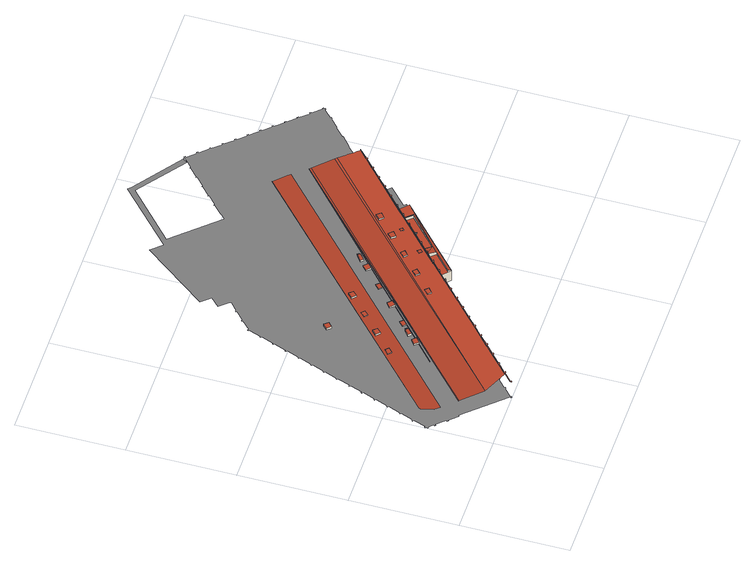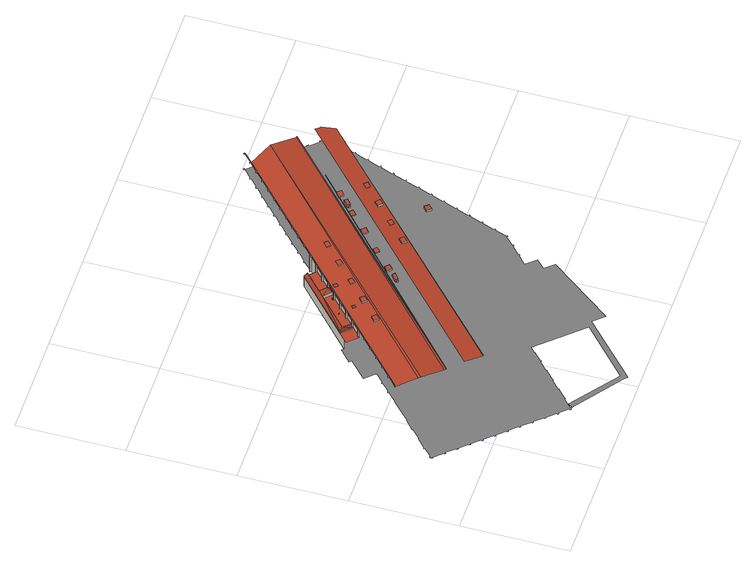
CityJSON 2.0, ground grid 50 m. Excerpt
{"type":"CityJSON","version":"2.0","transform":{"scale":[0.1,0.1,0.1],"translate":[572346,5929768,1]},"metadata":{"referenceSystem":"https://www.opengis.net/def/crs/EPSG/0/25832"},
"CityObjects":{
"building1":{"type":"Building","attributes":{"Grundfläche 2D":"14408.386619","Grundhöhe NN":"1.599"},"children":["building1-1","building1-2","building1-3","building1-4","building1-5","building1-6","building1-7","building1-8","building1-9","building1-10","building1-11","building1-12","building1-13","building1-14","building1-15","building1-16","building1-17","building1-18","building1-19","building1-20","building1-21","building1-22","building1-23"],"geometry":[{"type":"MultiSurface","lod":"3","boundaries":[[[0,1,2,3,4,5,6,7,8]],[[4,9,5]],[[10,11,12]],[[13,14,10,15]],[[16,17,13,18,19]],[[9,20,5]],[[17,14,13]],[[21,22,23,24]],[[25,22,21,26]],[[22,27,28,23]],[[29,27,22,25]],[[29,30,31,32,33,27]],[[32,34,35,36]],[[37,34,32,31]],[[34,38,39,35]],[[40,38,34,37]],[[41,16,19]],[[38,42,43,39]],[[44,42,38,40]],[[42,45,46,43]],[[44,47,45,42]],[[48,49,50,51,52,53,54,55,56,57,58,59,60,61,62,63,64,65,66,67,68,69,70,71,72,73,74,75,76,77,78,79,80,81,82,83,84,85,86,87,88,89,90,91,92,93,94,95,96,97,98,99,100,101,102,24,23,28,103,36,35,39,43,46,104,105,106,107,108,109,110,111,112,113,114,115,116,117,118,119,120,121,122,123,124,125,126,127,128,129,130,131,132,133,134,135,136,137,138,139,140,141,142,143,144,145,146,147,148,149,150,151,152,153,154,155,156,157,158,159,160,161,162,163]],[[164,45,165,166]],[[45,164,104,46]],[[45,47,165]],[[164,167,105,104]],[[168,169,165,47,170,171]],[[169,168,172,173]],[[167,164,166,174]],[[167,175,106,105]],[[175,167,174,176]],[[175,177,107,106]],[[178,179,180,181,182,183,184,185,186,187,188,189,190,191,192,193,194,195,196,197,198,199,200,201,202,203,204,205,206,207,208,209,210,211,212,213,214,215,216,217,218,219,220,221,220,222,223,224,225,226,227,228,229,230,231,232,233,234,235,236,237,238,239,240,241,242,243,244,245,246,247,248,249,250,251,252,253,254,255,256,257,258,259,260,261,262,263,264,265,266,267,268,269,270,271,272,273,274,275,276,277,278,279,280,281,282,170,47,44,40,37,31,30,29,25,26,283,284,285,286,287,288,289,290,291,292,293,294,295,296,297,298,299,300,301,302,303,304,305,306,307,308,309,310,311,312,313,314,315,316,317,318,319,320,321,322,323,324,325,326,327,328,329,330,331,332,333,334,335,336,337,338,339,340,341,342,343,344,345,346,347,348,349,350,351,352,353,354,355,356,357,358,359,360,361,362,363,364,365,366,367,368,369,370,371,372,373,374,375,376,377,378,379,380,381,382,383,384,385,386,387,388,389,390,391,392,393,394,395,396,397,398,399,400,401,402,403,404,405,406,407,408,409,410,411,412,413,414,415,416,417,418,419,420,421,422,423,424,425,426,427,428,429,430,431,432,433,434,435,436,437,438,439,440,441,442,443,444,445],[446,447,448,449,450,451,452,453,454,455,456,457,458,459,460,461,462,463,464,465,466,467,468,469,470,471,472,473,474,475,476,477,478,479,480],[481,482,483,478]],[[177,175,176,484]],[[484,176,174,166,165,169,485,486,487,488,489]],[[490,177,484,489]],[[177,490,108,107]],[[491,485,169,173]],[[490,492,109,108]],[[488,492,490,489]],[[492,493,110,109]],[[493,492,488,487]],[[493,494,111,110]],[[495,496,494,493,487,486]],[[494,497,112,111]],[[496,498,497,494]],[[496,499,498]],[[172,500,501,491,173]],[[491,495,486,485]],[[501,496,495,491]],[[497,502,113,112]],[[503,504,502,497,498,499]],[[499,496,501]],[[499,501,505,503]],[[502,506,114,113]],[[506,502,504,507]],[[506,508,115,114]],[[508,506,507,509]],[[510,508,509,511]],[[508,510,116,115]],[[512,509,508,509,513]],[[510,514,117,116]],[[514,510,511,515]],[[162,516,517]],[[514,518,118,117]],[[518,514,515,519]],[[518,520,119,118]],[[520,518,519,521]],[[522,520,521,523]],[[520,522,120,119]],[[524,525,526,527,528,529,530,531,532,533,534,535,536,537,538,539,540,541,542,543,544,545,546,547,41,19,548,549,550,551,552,553,554,555,556,557,558,559,517,516,560,561,562,563]],[[500,172,168,564]],[[522,565,121,120]],[[565,522,523,566]],[[516,162,561,560]],[[565,567,568,123,122,121]],[[569,568,567,565,566,570]],[[168,171,571,572,573,574,575,576,577,578,579,580,581,582,583,584,585,569,570,566,523,521,519,515,511,509,507,504,503,505,586,587,588,564]],[[586,505,501,589]],[[568,590,124,123]],[[590,568,569,585]],[[591,590,585,584]],[[590,591,125,124]],[[171,170,282,592,571]],[[591,593,594,127,126,125]],[[589,501,500]],[[582,594,593,591,584,583]],[[594,595,128,127]],[[595,594,582,581]],[[595,596,129,128]],[[597,588,587,598,599]],[[596,595,581,580]],[[579,600,596,580]],[[596,600,130,129]],[[587,586,589,598]],[[599,598,589,597]],[[561,162,563,562]],[[597,500,564,588]],[[600,601,131,130]],[[597,589,500]],[[601,600,579,578]],[[601,602,603,133,132,131]],[[576,603,602,601,578,577]],[[603,604,134,133]],[[604,603,576,575]],[[162,524,563]],[[605,604,575,574]],[[604,605,135,134]]],"semantics":{"surfaces":[{"type":"RoofSurface"},{"type":"WallSurface"},{"type":"GroundSurface"}],"values":[0,0,0,0,0,0,0,1,1,1,1,1,1,1,1,1,0,1,1,1,1,0,1,1,1,1,1,1,1,1,1,1,2,1,0,1,1,1,1,1,1,1,1,1,1,1,0,0,1,0,1,1,0,1,1,1,1,1,1,1,1,1,1,1,1,1,1,1,1,1,0,1,1,1,1,1,1,0,1,1,1,1,1,1,1,0,1,1,1,1,1,1,1,1,1,0,1,1,1,0,1,1,1,1,1,1,1,1]}}]},
"building1-1":{"type":"BuildingInstallation","parents":["building1"],"geometry":[{"type":"MultiSurface","lod":"3","boundaries":[[[606,607,608,609]],[[610,611,607,606]],[[608,607,611,612]],[[612,613,609,608]],[[606,609,613,610]]],"semantics":{"surfaces":[{"type":"RoofSurface"},{"type":"WallSurface"}],"values":[0,1,1,1,1]}}]},
"building1-2":{"type":"BuildingInstallation","parents":["building1"],"geometry":[{"type":"MultiSurface","lod":"3","boundaries":[[[614,615,616,617]],[[618,619,615,614,620]],[[619,621,616,615]],[[621,622,623,617,616]],[[623,620,614,617]]],"semantics":{"surfaces":[{"type":"RoofSurface"},{"type":"WallSurface"}],"values":[0,1,1,1,1]}}]},
"building1-3":{"type":"BuildingInstallation","parents":["building1"],"geometry":[{"type":"MultiSurface","lod":"3","boundaries":[[[624,625,626,627,628,629,630]],[[631,632,625,624]],[[633,634,635,636,637,628,627,626,625,632]],[[637,638,629,628]],[[638,639,631,624,630,629]]],"semantics":{"surfaces":[{"type":"RoofSurface"},{"type":"WallSurface"}],"values":[0,1,1,1,1]}}]},
"building1-4":{"type":"BuildingInstallation","parents":["building1"],"geometry":[{"type":"MultiSurface","lod":"3","boundaries":[[[640,641,642,643]],[[641,640,644,645]],[[645,646,642,641]],[[647,643,642,646]],[[647,644,640,643]]],"semantics":{"surfaces":[{"type":"RoofSurface"},{"type":"WallSurface"}],"values":[0,1,1,1,1]}}]},
"building1-5":{"type":"BuildingInstallation","parents":["building1"],"geometry":[{"type":"MultiSurface","lod":"3","boundaries":[[[648,649,635,634]],[[633,650,648,634]],[[649,648,650,651]],[[651,636,635,649]]],"semantics":{"surfaces":[{"type":"RoofSurface"},{"type":"WallSurface"}],"values":[0,1,1,1]}}]},
"building1-6":{"type":"BuildingInstallation","parents":["building1"],"geometry":[{"type":"MultiSurface","lod":"3","boundaries":[[[652,653,654,655]],[[656,657,655,654]],[[652,655,657,658]],[[658,659,653,652]],[[654,653,659,656]]],"semantics":{"surfaces":[{"type":"RoofSurface"},{"type":"WallSurface"}],"values":[0,1,1,1,1]}}]},
"building1-7":{"type":"BuildingInstallation","parents":["building1"],"geometry":[{"type":"MultiSurface","lod":"3","boundaries":[[[660,661,662,663]],[[664,665,660,663]],[[666,661,660,665,667]],[[666,668,662,661]],[[664,663,662,668,669]]],"semantics":{"surfaces":[{"type":"RoofSurface"},{"type":"WallSurface"}],"values":[0,1,1,1,1]}}]},
"building1-8":{"type":"BuildingInstallation","parents":["building1"],"geometry":[{"type":"MultiSurface","lod":"3","boundaries":[[[670,671,672,673]],[[671,670,674,675]],[[675,676,672,671]],[[673,672,676,677]],[[677,674,670,673]]],"semantics":{"surfaces":[{"type":"RoofSurface"},{"type":"WallSurface"}],"values":[0,1,1,1,1]}}]},
"building1-9":{"type":"BuildingInstallation","parents":["building1"],"geometry":[{"type":"MultiSurface","lod":"3","boundaries":[[[678,679,680,681]],[[682,683,678,681]],[[684,679,678,683,685]],[[684,686,680,679]],[[687,682,681,680,686]]],"semantics":{"surfaces":[{"type":"RoofSurface"},{"type":"WallSurface"}],"values":[0,1,1,1,1]}}]},
"building1-10":{"type":"BuildingInstallation","parents":["building1"],"geometry":[{"type":"MultiSurface","lod":"3","boundaries":[[[688,689,690,691,692]],[[689,688,693,694]],[[694,695,690,689]],[[691,690,695,696]],[[696,697,692,691]],[[697,693,688,692]]],"semantics":{"surfaces":[{"type":"RoofSurface"},{"type":"WallSurface"}],"values":[0,1,1,1,1,1]}}]},
"building1-11":{"type":"BuildingInstallation","parents":["building1"],"geometry":[{"type":"MultiSurface","lod":"3","boundaries":[[[698,699,700,701]],[[701,700,702,703]],[[698,701,703,704]],[[699,698,704,705]],[[700,699,705,702]]],"semantics":{"surfaces":[{"type":"RoofSurface"},{"type":"WallSurface"}],"values":[0,1,1,1,1]}}]},
"building1-12":{"type":"BuildingInstallation","parents":["building1"],"geometry":[{"type":"MultiSurface","lod":"3","boundaries":[[[706,707,708,709]],[[710,711,709,708]],[[706,709,711,712]],[[712,713,707,706]],[[708,707,713,710]]],"semantics":{"surfaces":[{"type":"RoofSurface"},{"type":"WallSurface"}],"values":[0,1,1,1,1]}}]},
"building1-13":{"type":"BuildingInstallation","parents":["building1"],"geometry":[{"type":"MultiSurface","lod":"3","boundaries":[[[714,715,716,717]],[[717,716,718,719]],[[714,717,719,720]],[[715,714,720,721]],[[716,715,721,718]]],"semantics":{"surfaces":[{"type":"RoofSurface"},{"type":"WallSurface"}],"values":[0,1,1,1,1]}}]},
"building1-14":{"type":"BuildingInstallation","parents":["building1"],"geometry":[{"type":"MultiSurface","lod":"3","boundaries":[[[722,723,724,725]],[[725,724,726,727]],[[727,728,722,725]],[[723,722,728,729]],[[729,726,724,723]]],"semantics":{"surfaces":[{"type":"RoofSurface"},{"type":"WallSurface"}],"values":[0,1,1,1,1]}}]},
"building1-15":{"type":"BuildingInstallation","parents":["building1"],"geometry":[{"type":"MultiSurface","lod":"3","boundaries":[[[730,731,732,733,734,735]],[[736,737,731,730]],[[732,738,739,733]],[[739,740,734,733]],[[735,734,740,741]],[[741,736,730,735]]],"semantics":{"surfaces":[{"type":"RoofSurface"},{"type":"WallSurface"}],"values":[0,1,1,1,1,1]}}]},
"building1-16":{"type":"BuildingInstallation","parents":["building1"],"geometry":[{"type":"MultiSurface","lod":"3","boundaries":[[[742,732,731,743]],[[737,744,743,731]],[[742,743,744,745]],[[745,738,732,742]]],"semantics":{"surfaces":[{"type":"RoofSurface"},{"type":"WallSurface"}],"values":[0,1,1,1]}}]},
"building1-17":{"type":"BuildingInstallation","parents":["building1"],"geometry":[{"type":"MultiSurface","lod":"3","boundaries":[[[746,747,748,749]],[[749,748,750,751]],[[746,749,751,752]],[[747,746,752,753]],[[748,747,753,750]]],"semantics":{"surfaces":[{"type":"RoofSurface"},{"type":"WallSurface"}],"values":[0,1,1,1,1]}}]},
"building1-18":{"type":"BuildingInstallation","parents":["building1"],"geometry":[{"type":"MultiSurface","lod":"3","boundaries":[[[754,755,756,757]],[[757,756,758,759]],[[754,757,759,760]],[[755,754,760,761]],[[756,755,761,758]]],"semantics":{"surfaces":[{"type":"RoofSurface"},{"type":"WallSurface"}],"values":[0,1,1,1,1]}}]},
"building1-19":{"type":"BuildingInstallation","parents":["building1"],"geometry":[{"type":"MultiSurface","lod":"3","boundaries":[[[762,763,764,765]],[[766,767,763,762]],[[768,766,762,765]],[[767,769,764,763]],[[769,768,765,764]]],"semantics":{"surfaces":[{"type":"RoofSurface"},{"type":"WallSurface"}],"values":[0,1,1,1,1]}}]},
"building1-20":{"type":"BuildingInstallation","parents":["building1"],"geometry":[{"type":"MultiSurface","lod":"3","boundaries":[[[770,771,772,773]],[[773,772,774,775]],[[770,773,775,776]],[[771,770,776,777]],[[772,771,777,774]]],"semantics":{"surfaces":[{"type":"RoofSurface"},{"type":"WallSurface"}],"values":[0,1,1,1,1]}}]},
"building1-21":{"type":"BuildingInstallation","parents":["building1"],"geometry":[{"type":"MultiSurface","lod":"3","boundaries":[[[778,779,780,781]],[[781,780,782,783]],[[778,781,783,784]],[[779,778,784,785]],[[780,779,785,782]]],"semantics":{"surfaces":[{"type":"RoofSurface"},{"type":"WallSurface"}],"values":[0,1,1,1,1]}}]},
"building1-22":{"type":"BuildingInstallation","parents":["building1"],"geometry":[{"type":"MultiSurface","lod":"3","boundaries":[[[786,787,788,789]],[[790,791,786]],[[789,790,786]],[[789,788,792,790]],[[787,786,791,793]],[[788,787,793,792]]],"semantics":{"surfaces":[{"type":"RoofSurface"},{"type":"WallSurface"}],"values":[0,1,1,1,1,1]}}]},
"building1-23":{"type":"BuildingInstallation","parents":["building1"],"geometry":[{"type":"MultiSurface","lod":"3","boundaries":[[[794,795,796,797]],[[797,796,798,799]],[[794,797,799,800]],[[795,794,800,801]],[[796,795,801,798]]],"semantics":{"surfaces":[{"type":"RoofSurface"},{"type":"WallSurface"}],"values":[0,1,1,1,1]}}]}
},
"vertices":[
[37,274,102],[53,255,103],[1163,1266,103],[1152,1278,103],[1104,1331,99],[25,343,99],[25,342,99],[22,334,99],[35,277,102],[1103,1332,99],[1220,1204,98],[297,376,100],[296,375,100],[118,190,97],[1221,1203,98],[115,193,99],[1302,1114,103],[1229,1194,97],[119,189,97],[201,99,103],[1102,1333,99],[765,452,99],[765,453,99],[765,453,106],[765,452,106],[765,453,6],[765,452,6],[768,449,99],[768,449,106],[768,449,6],[769,449,6],[773,453,6],[773,453,99],[769,449,99],[769,457,99],[769,457,106],[773,453,106],[769,457,6],[809,493,99],[809,493,106],[809,493,6],[1311,1105,103],[813,489,99],[813,489,106],[813,489,6],[817,493,99],[817,493,106],[817,493,6],[282,10,106],[279,7,106],[279,6,106],[282,3,106],[286,6,106],[287,7,106],[283,11,106],[323,47,106],[326,44,106],[331,48,106],[327,52,106],[367,88,106],[370,84,106],[375,89,106],[371,92,106],[372,93,106],[411,128,106],[415,124,106],[415,125,106],[419,129,106],[416,132,106],[456,169,106],[459,165,106],[463,169,106],[464,169,106],[463,170,106],[460,173,106],[500,209,106],[503,205,106],[503,206,106],[508,210,106],[504,213,106],[504,214,106],[544,250,106],[547,246,106],[552,250,106],[548,254,106],[588,290,106],[591,287,106],[596,291,106],[592,294,106],[632,331,106],[636,327,106],[641,332,106],[640,332,106],[637,335,106],[677,371,106],[680,368,106],[685,372,106],[684,372,106],[681,376,106],[721,412,106],[724,408,106],[729,413,106],[725,416,106],[769,449,106],[814,497,106],[854,534,106],[857,530,106],[862,534,106],[858,538,106],[898,574,106],[901,570,106],[906,575,106],[902,578,106],[942,615,106],[946,611,106],[950,615,106],[947,619,106],[987,655,106],[990,651,106],[994,655,106],[991,659,106],[1031,696,106],[1031,695,106],[1034,692,106],[1039,696,106],[1035,700,106],[1073,734,106],[1075,736,106],[1078,732,106],[1083,736,106],[1080,740,106],[1119,776,106],[1122,773,106],[1123,773,106],[1127,777,106],[1124,780,106],[1127,784,106],[1160,813,106],[1163,817,106],[1164,817,106],[1167,813,106],[1172,817,106],[1168,821,106],[1208,857,106],[1211,854,106],[1216,858,106],[1212,862,106],[1252,898,106],[1256,894,106],[1260,898,106],[1257,902,106],[1256,902,106],[1296,938,106],[1300,935,106],[1304,939,106],[1301,943,106],[1341,979,106],[1344,975,106],[1348,979,106],[1349,979,106],[1345,983,106],[1387,1022,106],[1386,1023,106],[281,12,106],[814,497,99],[817,493,66],[814,497,66],[854,534,99],[857,452,66],[847,463,66],[858,451,6],[858,451,66],[857,452,70],[847,463,82],[854,534,66],[857,530,99],[857,530,66],[862,534,99],[977,1922,6],[979,1923,6],[1198,1760,6],[1200,1762,6],[1201,1762,6],[1204,1759,6],[1205,1759,6],[1209,1762,6],[1213,1757,6],[1209,1754,6],[1245,1714,6],[1246,1714,6],[1249,1718,6],[1254,1713,6],[1253,1713,6],[1250,1710,6],[1286,1670,6],[1290,1673,6],[1292,1671,6],[1294,1669,6],[1290,1665,6],[1326,1625,6],[1327,1626,6],[1330,1629,6],[1334,1625,6],[1335,1625,6],[1334,1624,6],[1331,1621,6],[1367,1581,6],[1371,1585,6],[1375,1580,6],[1371,1577,6],[1407,1537,6],[1411,1541,6],[1411,1540,6],[1415,1536,6],[1411,1533,6],[1432,1510,6],[1448,1493,6],[1452,1496,6],[1456,1492,6],[1452,1489,6],[1488,1449,6],[1488,1448,6],[1492,1452,6],[1496,1448,6],[1493,1444,6],[1529,1404,6],[1532,1408,6],[1537,1403,6],[1533,1400,6],[1569,1360,6],[1573,1364,6],[1577,1359,6],[1574,1356,6],[1609,1316,6],[1610,1316,6],[1613,1320,6],[1618,1315,6],[1614,1312,6],[1651,1272,6],[1654,1276,6],[1658,1272,6],[1658,1271,6],[1655,1268,6],[1655,1266,6],[1658,1263,6],[1654,1259,6],[1650,1262,6],[1650,1263,6],[1610,1226,6],[1611,1224,6],[1614,1222,6],[1609,1218,6],[1607,1220,6],[1566,1182,6],[1564,1184,6],[1521,1144,6],[1523,1143,6],[1521,1141,6],[1477,1101,6],[1476,1103,6],[1431,1061,6],[1432,1060,6],[1388,1020,6],[1387,1022,6],[1345,983,6],[1349,979,6],[1348,979,6],[1344,975,6],[1341,979,6],[1301,943,6],[1304,939,6],[1300,935,6],[1296,938,6],[1256,902,6],[1257,902,6],[1260,898,6],[1258,897,6],[1298,856,6],[1299,854,6],[1215,777,6],[1225,766,6],[1168,714,6],[1158,724,6],[725,416,6],[729,413,6],[724,408,6],[721,412,6],[681,376,6],[684,372,6],[685,372,6],[680,368,6],[677,371,6],[637,335,6],[640,332,6],[641,332,6],[636,327,6],[632,331,6],[592,294,6],[596,291,6],[591,287,6],[588,290,6],[548,254,6],[552,250,6],[547,246,6],[544,250,6],[504,214,6],[504,213,6],[508,210,6],[503,206,6],[503,205,6],[500,209,6],[460,173,6],[463,170,6],[464,169,6],[463,169,6],[459,165,6],[456,169,6],[416,132,6],[419,129,6],[415,125,6],[415,124,6],[411,128,6],[372,93,6],[371,92,6],[375,89,6],[370,84,6],[367,88,6],[327,52,6],[331,48,6],[326,44,6],[323,47,6],[283,11,6],[287,7,6],[286,6,6],[282,3,6],[279,6,6],[279,7,6],[282,10,6],[119,189,6],[118,190,6],[115,193,6],[111,190,6],[110,189,6],[75,227,6],[72,225,6],[68,229,6],[68,230,6],[72,233,6],[35,273,6],[31,269,6],[27,274,6],[31,277,6],[31,278,6],[13,297,6],[9,294,6],[5,298,6],[8,301,6],[9,302,6],[3,308,6],[8,312,6],[11,310,6],[30,366,6],[25,371,6],[30,376,6],[33,373,6],[54,430,6],[49,435,6],[53,440,6],[56,437,6],[76,494,6],[74,496,6],[72,499,6],[76,504,6],[79,501,6],[99,558,6],[94,563,6],[98,568,6],[98,567,6],[101,565,6],[122,622,6],[120,625,6],[117,628,6],[121,632,6],[124,629,6],[144,686,6],[142,689,6],[140,692,6],[144,695,6],[147,692,6],[167,750,6],[162,755,6],[167,760,6],[169,757,6],[189,813,6],[190,814,6],[188,817,6],[185,819,6],[189,824,6],[190,823,6],[192,821,6],[213,878,6],[208,883,6],[212,887,6],[215,885,6],[235,942,6],[231,947,6],[235,951,6],[238,948,6],[258,1006,6],[255,1009,6],[253,1011,6],[257,1016,6],[257,1015,6],[260,1013,6],[281,1070,6],[276,1075,6],[280,1080,6],[283,1077,6],[304,1134,6],[299,1140,6],[303,1144,6],[306,1141,6],[326,1198,6],[325,1199,6],[323,1202,6],[327,1206,6],[331,1202,6],[370,1239,6],[367,1243,6],[371,1247,6],[372,1247,6],[375,1243,6],[415,1280,6],[411,1283,6],[411,1284,6],[416,1288,6],[419,1284,6],[459,1320,6],[456,1324,6],[457,1325,6],[419,1368,6],[460,1406,6],[421,1449,6],[649,1745,6],[695,1695,6],[961,1940,6],[731,1693,6],[915,1493,6],[935,1511,6],[933,1513,6],[935,1515,6],[977,1553,6],[975,1556,6],[980,1560,6],[980,1559,6],[983,1555,6],[984,1555,6],[1023,1592,6],[1024,1592,6],[1019,1596,6],[1019,1597,6],[1024,1600,6],[1026,1598,6],[1066,1634,6],[1064,1636,6],[1066,1638,6],[1068,1640,6],[1072,1636,6],[1112,1673,6],[1110,1676,6],[1108,1678,6],[1112,1681,6],[1114,1679,6],[1154,1716,6],[1152,1718,6],[1154,1719,6],[1156,1722,6],[1160,1717,6],[1184,1739,6],[961,1905,6],[731,1694,6],[1200,1754,6],[1197,1758,6],[1196,1757,6],[862,534,66],[933,541,66],[904,573,66],[901,570,66],[898,574,66],[858,538,66],[858,538,99],[933,541,82],[898,574,99],[901,570,99],[906,575,99],[904,573,87],[906,575,87],[902,578,99],[902,578,87],[926,600,87],[1126,698,70],[959,565,82],[942,615,99],[926,600,66],[942,615,66],[959,565,66],[946,611,99],[946,611,66],[950,615,99],[950,615,66],[947,619,99],[947,619,66],[950,615,6],[950,615,7],[987,655,99],[987,655,66],[849,532,99],[848,531,99],[990,651,99],[990,651,66],[994,655,99],[994,655,66],[991,659,99],[991,659,66],[1039,706,99],[1044,710,99],[1093,756,99],[1118,778,99],[1152,809,99],[1175,830,99],[1215,866,99],[1219,870,99],[1302,946,99],[1306,950,99],[1345,986,99],[1350,990,99],[1386,1023,99],[1377,1033,100],[1376,1034,100],[1369,1042,100],[1368,1042,100],[1358,1054,101],[1357,1054,101],[1353,1058,101],[1351,1061,101],[1347,1065,101],[1344,1068,102],[1342,1070,102],[321,48,99],[325,53,99],[365,89,99],[407,128,99],[451,167,99],[456,172,99],[494,207,99],[499,212,99],[543,252,99],[625,327,99],[669,367,99],[673,371,99],[945,620,99],[990,661,99],[1002,672,99],[1034,701,99],[1126,698,66],[1031,696,99],[1031,696,66],[1031,695,99],[1034,692,99],[1034,692,66],[1031,695,66],[1158,724,66],[1172,737,66],[1127,784,66],[1124,780,66],[1127,777,66],[1123,773,66],[1122,773,66],[1119,776,66],[1080,740,66],[1083,736,66],[1078,732,66],[1075,736,66],[1073,734,66],[1035,700,66],[1039,696,66],[1106,699,66],[1077,730,66],[1088,739,66],[1106,699,82],[1039,696,99],[1035,700,99],[1158,724,43],[1073,734,99],[1075,736,99],[1078,732,99],[1083,736,99],[1088,739,71],[1077,730,82],[1079,731,80],[1080,740,99],[1119,776,99],[1122,773,99],[1123,773,99],[1127,777,99],[1124,780,99],
[305,582,102],[283,563,102],[297,547,102],[319,567,102],[305,582,100],[283,563,100],[297,547,101],[319,567,101],
[406,471,108],[390,489,108],[367,470,108],[383,452,108],[399,478,100],[390,489,101],[406,471,99],[367,470,101],[379,457,100],[383,452,99],
[421,497,111],[445,519,111],[444,521,111],[438,527,111],[434,531,111],[410,509,111],[420,498,111],[421,497,100],[445,519,100],[444,521,100],[444,521,110],[438,527,110],[438,527,100],[434,531,101],[410,509,101],[420,498,100],
[408,646,110],[391,664,110],[371,645,110],[388,627,110],[408,646,101],[391,664,100],[371,645,100],[388,627,101],
[451,527,106],[445,533,106],[451,527,100],[445,533,100],
[361,874,113],[340,856,113],[356,838,113],[377,856,113],[356,838,103],[377,856,103],[361,874,102],[340,856,102],
[492,554,103],[479,569,103],[458,550,103],[471,535,103],[471,535,100],[492,554,100],[479,569,101],[484,563,100],[458,550,101],[464,543,100],
[496,729,103],[482,743,103],[462,724,103],[475,710,103],[496,729,101],[482,743,100],[462,724,100],[475,710,101],
[582,633,108],[565,651,108],[544,633,108],[562,614,108],[562,614,99],[582,633,99],[565,651,101],[569,647,101],[544,633,101],[549,628,100],
[585,808,109],[568,826,109],[548,807,109],[564,789,109],[574,798,109],[585,808,101],[568,826,100],[548,807,100],[564,789,101],[574,798,101],
[665,501,107],[678,486,106],[700,505,106],[686,520,106],[700,505,102],[686,520,103],[665,501,103],[678,486,102],
[655,731,102],[634,712,102],[648,697,102],[669,716,102],[648,697,99],[669,716,99],[655,731,101],[634,712,101],
[774,601,108],[753,582,108],[767,566,108],[789,586,108],[767,566,102],[789,586,102],[774,601,103],[753,582,103],
[721,794,108],[738,776,108],[759,795,108],[742,813,108],[759,795,99],[742,813,101],[721,794,101],[738,776,99],
[800,844,111],[798,845,111],[792,852,111],[790,854,111],[764,832,111],[774,821,111],[800,844,100],[798,845,100],[792,852,100],[790,854,101],[764,832,101],[774,821,100],
[799,858,106],[805,851,106],[805,851,100],[799,858,100],
[862,682,108],[842,663,108],[856,648,108],[876,667,108],[856,648,102],[876,667,102],[862,682,103],[842,663,103],
[886,606,102],[897,594,101],[910,606,101],[898,618,102],[910,606,100],[898,618,100],[886,606,100],[897,594,100],
[948,604,70],[954,610,70],[952,612,70],[946,606,70],[948,604,66],[954,610,66],[946,606,66],[952,612,66],
[929,745,111],[945,727,111],[966,746,111],[949,764,111],[966,746,102],[949,764,103],[929,745,103],[945,727,102],
[986,718,104],[995,708,103],[1005,717,103],[995,727,104],[1005,717,100],[995,727,101],[986,718,101],[995,708,100],
[1023,656,70],[1026,658,70],[1023,662,70],[1020,659,70],[1020,659,66],[1023,656,66],[1023,662,66],[1026,658,66],
[1017,827,111],[1034,808,111],[1055,827,111],[1038,846,111],[1055,827,102],[1038,846,103],[1017,827,103],[1034,808,102]
]}
